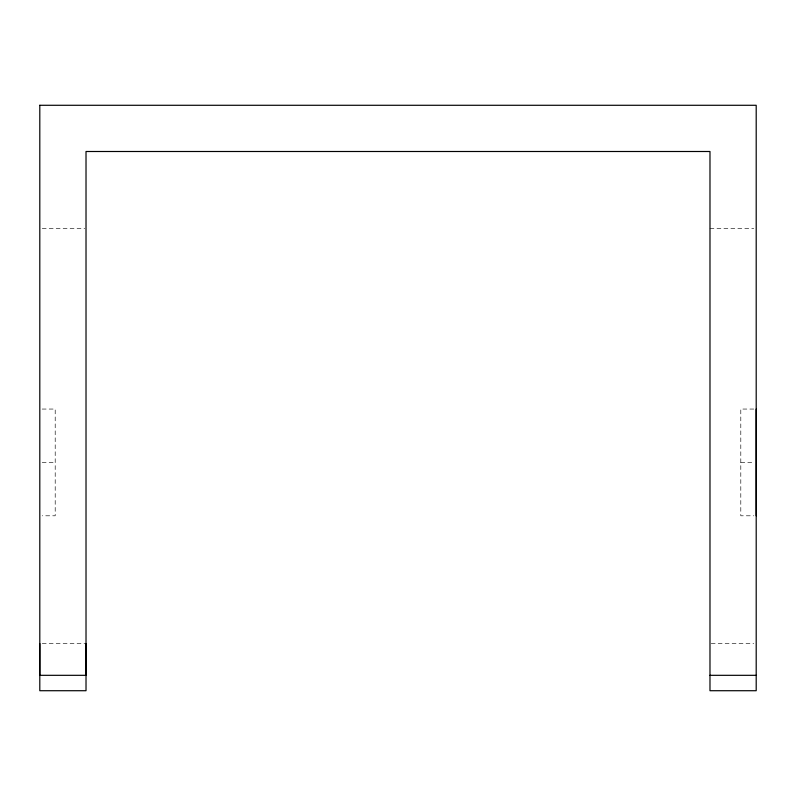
<?xml version="1.0" encoding="UTF-8"?>
<svg xmlns="http://www.w3.org/2000/svg" width="796" height="796" viewBox="0 0 796 796"><rect width="100%" height="100%" fill="white"/><g stroke="black" fill="none" stroke-linecap="round" stroke-linejoin="round"><path stroke-width="0.6" stroke-dasharray="3.98 2.98" d="M42.228 228.532L84.804 228.532M709.982 228.532L753.772 228.532M42.168 409.054L55.203 409.054L55.203 515.798L42.168 515.798M753.832 409.054L740.797 409.054L740.797 515.798L753.832 515.798M42.168 462.426L55.203 462.426M740.797 462.426L753.832 462.426M42.228 643.506L84.804 643.506M711.196 643.506L753.772 643.506"/><path stroke-width="1.19" d="M756.2 515.798L756.2 409.054M709.982 675.316L756.2 675.316M86.018 643.506L86.018 690.719L39.8 690.719L39.8 643.506M39.8 105.281L39.8 675.316L86.018 675.316L86.018 151.499L709.982 151.499L709.982 690.719L756.2 690.719L756.2 105.281L39.8 105.281"/></g></svg>
